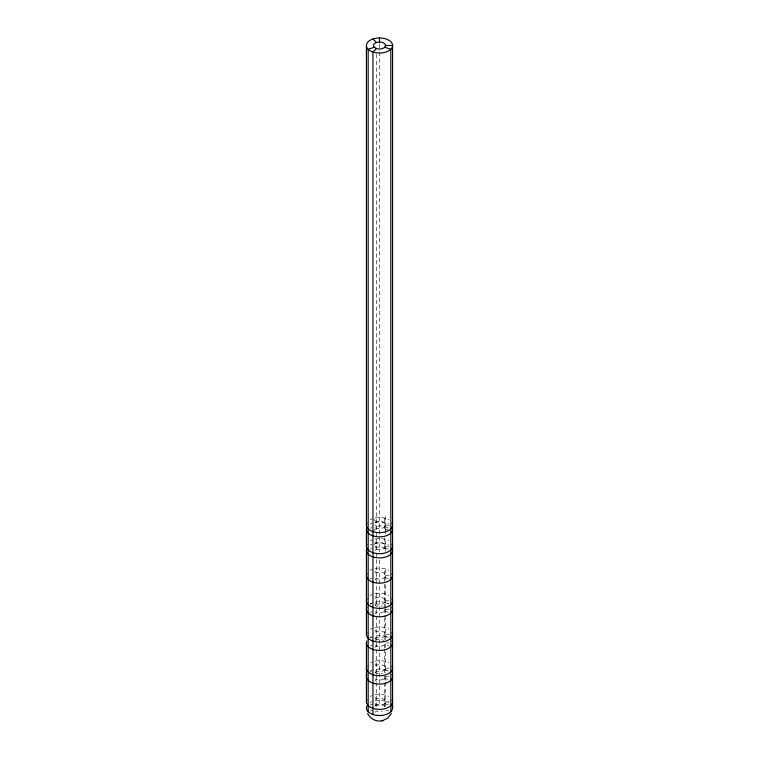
<?xml version="1.0" encoding="UTF-8"?>
<svg xmlns="http://www.w3.org/2000/svg" width="759" height="759" viewBox="0 0 759 759"><rect width="100%" height="100%" fill="white"/><g stroke="black" fill="none" stroke-linecap="round" stroke-linejoin="round"><path stroke-width="0.57" stroke-dasharray="3.79 2.85" d="M375.231 522.657A6.044 3.491 0 0 1 376.483 522.097L379.5 521.632A6.044 3.491 0 0 1 385.544 525.124L384.728 526.86A6.044 3.491 0 0 1 376.483 528.141L375.231 527.59M385.335 530.228L385.544 529.327A6.044 3.491 0 0 0 379.5 525.835L376.483 526.31A6.044 3.491 0 0 0 375.231 526.86M374.272 544.412A6.044 3.491 0 0 1 376.483 543.131L379.5 542.666A6.044 3.491 0 0 1 385.544 546.157L384.728 547.903A6.044 3.491 0 0 1 376.483 549.174L374.272 547.903M385.335 551.262L385.544 538.302M375.231 573.14A6.044 3.491 0 0 1 376.483 572.59L379.5 572.115A6.044 3.491 0 0 1 385.544 575.607L384.728 577.352A6.044 3.491 0 0 1 376.483 578.624L375.231 578.073M375.231 598.386A6.044 3.491 0 0 1 376.483 597.826L379.5 597.361A6.044 3.491 0 0 1 385.544 600.853L384.728 602.589A6.044 3.491 0 0 1 376.483 603.87L375.231 603.31M389.063 609.259L385.544 609.259L384.728 611.004A6.044 3.491 0 0 1 376.483 612.285L375.231 611.726M375.231 632.038A6.044 3.491 0 0 1 376.483 631.488L379.5 631.014A6.044 3.491 0 0 1 385.544 634.505L384.728 636.251A6.044 3.491 0 0 1 376.483 637.522L375.231 636.972M375.231 665.7A6.044 3.491 0 0 1 376.483 665.14L379.5 664.675A6.044 3.491 0 0 1 385.544 668.167L384.728 669.903A6.044 3.491 0 0 1 376.483 671.184L375.231 670.633M389.063 676.573L385.544 676.573L384.728 678.318A6.044 3.491 0 0 1 376.483 679.599L375.231 679.039M375.231 699.352A6.044 3.491 0 0 1 376.483 698.802L379.5 698.337A6.044 3.491 0 0 1 385.544 701.819L384.728 703.565A6.044 3.491 0 0 1 376.483 704.836L375.231 704.286M373.665 530.958L376.483 528.141M375.069 550.588L376.483 549.174M375.069 580.037L376.483 578.624M375.069 605.274L376.483 603.87M375.069 613.689L376.483 612.285M375.069 638.936L376.483 637.522M375.069 647.351L376.483 645.937A6.044 3.491 0 0 0 384.728 644.666L388.798 646.023M375.069 672.588L376.483 671.184M375.069 681.003L376.483 679.599M375.069 706.25L376.483 704.836M375.069 712.388L376.483 710.984A6.044 3.491 0 0 0 382.517 710.984M370.202 528.217L372.233 527.543M370.202 549.26L372.233 548.577M370.202 578.709L372.233 578.026M370.202 603.946L372.233 603.272M370.202 612.361L372.233 611.688M372.233 636.924L370.202 637.607A13.083 7.552 0 0 1 371.995 636.735M370.202 646.023L372.233 645.34M372.233 670.586L370.202 671.26A13.083 7.552 0 0 1 371.995 670.387M370.202 704.921L372.233 704.238M370.202 711.06L372.233 710.386M375.231 547.894A6.044 3.491 0 0 1 376.483 547.343L379.5 546.878A6.044 3.491 0 0 1 385.544 550.36M375.069 604.838L376.483 606.242L379.5 605.777A6.044 3.491 0 0 1 382.517 606.242M375.231 640.454A6.044 3.491 0 0 1 376.483 639.903L379.5 639.429A6.044 3.491 0 0 1 383.769 640.454M375.069 672.151L376.483 673.556L379.5 673.091A6.044 3.491 0 0 1 382.517 673.556M375.231 705.5A6.044 3.491 0 0 1 376.483 704.94L379.5 704.475A6.044 3.491 0 0 1 385.335 707.056M385.544 525.124L391.416 525.124M385.544 529.327L387.887 529.327M385.544 546.157L389.063 546.157M385.544 575.607L389.063 575.607M385.544 600.853L389.063 600.853M385.544 634.505L389.063 634.505M386.711 642.92L389.063 642.92M385.544 668.167L389.063 668.167M385.544 701.819L389.063 701.819M384.728 526.86L390.838 528.9M384.728 547.903L388.798 549.26M384.728 577.352L388.798 578.709M384.728 602.589L388.798 603.946M384.728 611.004L388.798 612.361M384.728 636.251L388.798 637.607A13.083 7.552 0 0 0 375.022 635.824M384.728 669.903L388.798 671.26A13.083 7.552 0 0 0 375.022 669.476M384.728 678.318L387.783 679.333M384.728 703.565L388.798 704.921M385.752 710.044L388.798 711.06M375.231 645.387L376.483 645.937M373.665 519.279L376.483 522.097M375.069 524.896L376.483 526.31M375.069 541.727L376.483 543.131M375.069 545.93L376.483 547.343M375.069 571.176L376.483 572.59M375.069 596.422L376.483 597.826M375.069 630.074L376.483 631.488M375.069 638.49L376.483 639.903M375.069 663.736L376.483 665.14M375.069 697.388L376.483 698.802M375.069 703.536L376.483 704.94M385.544 516.395L385.544 533.814M385.544 569.297L385.544 580.199M385.544 584.781L385.544 608.215M385.544 609.259L385.544 639.761M385.544 647.512L385.544 642.92L384.728 644.666L384.728 648.11M385.544 652.095L385.544 672.37M385.544 676.573L385.544 681.165M385.544 682.313L385.544 706.942M384.728 518.141L384.728 531.072M384.728 537.799L384.728 551.053M384.728 571.043L384.728 583.083M384.728 584.231L384.728 607.855M384.728 608.908L384.728 616.744M384.728 617.892L384.728 639.401M384.728 649.258L384.728 681.762M384.728 682.91L384.728 706.638M379.5 43.87L379.5 50.976M379.5 52.162L379.5 551.983M379.5 560.019L379.5 704.475M376.483 54.449L376.483 552.334M376.483 553.083L376.483 606.242M376.483 609.686L376.483 673.556M376.483 674.704L376.483 681.895M376.483 682.739L376.483 707.91M370.25 702.616A13.083 7.552 0 0 1 371.995 701.771M375.022 700.861A13.083 7.552 0 0 1 388.75 702.616M370.25 696.477A13.083 7.552 0 0 1 371.995 695.633M375.022 694.722A13.083 7.552 0 0 1 388.75 696.477M370.25 595.502A13.083 7.552 0 0 1 371.995 594.658M375.022 593.747A13.083 7.552 0 0 1 388.75 595.502M370.25 570.265A13.083 7.552 0 0 1 371.995 569.421M375.022 568.51A13.083 7.552 0 0 1 388.75 570.265M370.25 545.019A13.083 7.552 0 0 1 371.995 544.175M375.022 543.264A13.083 7.552 0 0 1 388.75 545.019M370.25 519.773A13.083 7.552 0 0 1 371.995 518.928M375.022 518.018A13.083 7.552 0 0 1 388.75 519.773M370.25 662.816A13.083 7.552 0 0 1 371.995 661.971M375.022 661.061A13.083 7.552 0 0 1 388.75 662.816M370.25 603.917A13.083 7.552 0 0 1 371.995 603.073M375.022 602.162A13.083 7.552 0 0 1 388.75 603.917M370.25 629.164A13.083 7.552 0 0 1 371.995 628.319M375.022 627.408A13.083 7.552 0 0 1 388.75 629.164M370.25 540.816A13.083 7.552 0 0 1 371.995 539.962M375.022 539.051A13.083 7.552 0 0 1 388.75 540.816M370.25 523.985A13.083 7.552 0 0 1 371.995 523.141M375.022 522.23A13.083 7.552 0 0 1 388.75 523.985"/><path stroke-width="1.14" d="M374.272 47.248A6.044 3.491 0 0 1 376.483 42.485L379.5 42.02A6.044 3.491 0 0 1 385.544 45.502L384.728 47.248A6.044 3.491 0 0 1 376.483 48.529L374.272 47.248L368.162 49.288L368.162 711.743M391.378 713.451L387.716 718.147L382.669 720.642M376.483 48.529L372.954 52.048L372.954 714.504M367.622 713.451C370.06 718.925 376.549 722.17 382.375 720.708M382.071 720.784L383.058 720.547M385.544 45.502L392.583 45.502L392.583 707.967M384.728 47.248L390.838 49.288L390.838 711.743M372.954 38.965A13.083 7.552 0 0 1 392.583 45.502A13.083 7.552 0 0 1 372.954 52.048A13.083 7.552 0 0 1 372.954 38.965L376.483 42.485M379.5 37.95L379.5 42.02M366.417 45.502L366.417 525.124M366.417 529.327L366.417 546.157M366.417 550.36L366.417 634.505M366.417 642.92L366.417 701.819M392.137 706.003A13.083 7.552 0 0 1 379.5 715.519A13.083 7.552 0 0 1 366.863 706.003M392.137 699.864A13.083 7.552 0 0 1 379.5 709.38A13.083 7.552 0 0 1 366.863 699.864M392.137 598.889A13.083 7.552 0 0 1 379.5 608.405A13.083 7.552 0 0 1 366.863 598.889M392.137 573.652A13.083 7.552 0 0 1 379.5 583.159A13.083 7.552 0 0 1 366.863 573.652M392.137 548.406A13.083 7.552 0 0 1 379.5 557.922A13.083 7.552 0 0 1 366.863 548.406M392.137 523.16A13.083 7.552 0 0 1 379.5 532.676A13.083 7.552 0 0 1 366.863 523.16M392.137 674.618A13.083 7.552 0 0 1 379.5 684.134A13.083 7.552 0 0 1 366.863 674.618M392.137 666.203A13.083 7.552 0 0 1 379.5 675.719A13.083 7.552 0 0 1 366.863 666.203M392.137 632.551A13.083 7.552 0 0 1 379.5 642.067A13.083 7.552 0 0 1 366.863 632.551M392.137 607.304A13.083 7.552 0 0 1 379.5 616.82A13.083 7.552 0 0 1 366.863 607.304M392.137 640.966A13.083 7.552 0 0 1 379.5 650.472A13.083 7.552 0 0 1 366.863 640.966M392.137 544.203A13.083 7.552 0 0 1 379.5 553.709A13.083 7.552 0 0 1 366.863 544.203M392.137 527.372A13.083 7.552 0 0 1 379.5 536.879A13.083 7.552 0 0 1 366.863 527.372"/></g></svg>
